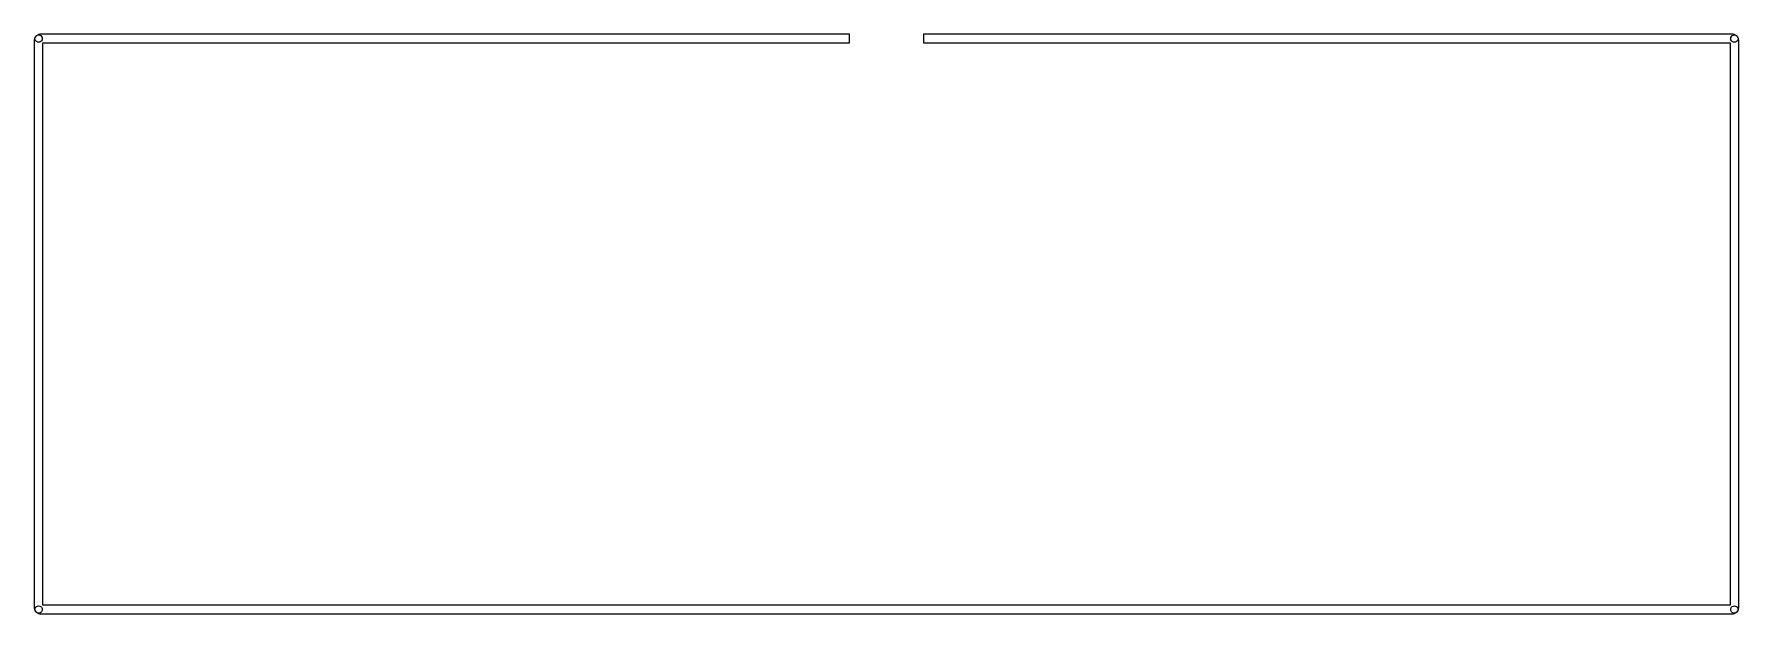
# Model space of a CAD drawing. Extents: x 0 to 231, y 0 to 79.
import ezdxf

# ---------------------------------------------------------------- set-up
doc = ezdxf.new("R2010")
doc.units = 0
doc.layers.get('0').update_dxf_attribs({"linetype": 'CONTINUOUS'})

msp = doc.modelspace()

# ---------------------------------------------------------------- linework, layer by layer
at = {"color": 0}
for p, q in [((0.4, 78.49), (0.54, 78.56)), ((0.54, 78.56), (0.69, 78.59)), ((0.64, 78.58), (0.57, 78.54)), ((0.71, 78.61), (0.64, 78.58)), ((0.69, 78.59), (0.85, 78.56)), ((0.78, 78.64), (0.71, 78.61)), ((0.86, 78.66), (0.78, 78.64)), ((0.85, 78.56), (0.99, 78.49)), ((0.94, 78.68), (0.86, 78.66)), ((1.02, 78.68), (0.94, 78.68)), ((1.09, 78.69), (1.02, 78.68)), ((110.59, 78.69), (1.09, 78.69)), ((110.59, 77.49), (110.59, 78.69)), ((230.09, 78.69), (120.59, 78.69)), ((120.59, 78.69), (120.59, 77.49)), ((230.17, 78.68), (230.09, 78.69)), ((230.25, 78.68), (230.17, 78.68)), ((230.2, 78.49), (230.34, 78.56)), ((230.33, 78.66), (230.25, 78.68)), ((230.4, 78.64), (230.33, 78.66)), ((230.34, 78.56), (230.49, 78.59)), ((230.48, 78.61), (230.4, 78.64)), ((230.55, 78.58), (230.48, 78.61)), ((230.49, 78.59), (230.65, 78.56)), ((230.62, 78.54), (230.55, 78.58)), ((230.65, 78.56), (230.79, 78.49)), ((0.1, 77.77), (0.09, 77.69)), ((0.09, 77.69), (0.09, 1.09)), ((0.11, 77.84), (0.1, 77.77)), ((0.12, 77.92), (0.11, 77.84)), ((0.14, 78), (0.12, 77.92)), ((0.17, 78.07), (0.14, 78)), ((0.2, 78.14), (0.17, 78.07)), ((0.19, 78.09), (0.22, 78.24)), ((0.22, 77.93), (0.19, 78.09)), ((0.24, 78.21), (0.2, 78.14)), ((0.22, 78.24), (0.29, 78.38)), ((0.29, 77.79), (0.22, 77.93)), ((0.29, 78.28), (0.24, 78.21)), ((0.29, 78.38), (0.4, 78.49)), ((0.33, 78.34), (0.29, 78.28)), ((0.4, 77.68), (0.29, 77.79)), ((0.39, 78.39), (0.33, 78.34)), ((0.45, 78.45), (0.39, 78.39)), ((0.54, 77.61), (0.4, 77.68)), ((0.51, 78.5), (0.45, 78.45)), ((0.57, 78.54), (0.51, 78.5)), ((0.69, 77.59), (0.54, 77.61)), ((0.85, 77.61), (0.69, 77.59)), ((0.99, 77.68), (0.85, 77.61)), ((0.99, 78.49), (1.1, 78.38)), ((1.1, 77.79), (0.99, 77.68)), ((1.1, 78.38), (1.17, 78.24)), ((1.17, 77.93), (1.1, 77.79)), ((1.17, 78.24), (1.19, 78.09)), ((1.19, 78.09), (1.17, 77.93)), ((1.29, 1.29), (1.29, 77.49)), ((1.29, 77.49), (110.59, 77.49)), ((120.59, 77.49), (229.89, 77.49)), ((229.89, 77.49), (229.89, 1.29)), ((229.99, 78.09), (230.02, 78.24)), ((230.02, 77.93), (229.99, 78.09)), ((230.02, 78.24), (230.09, 78.38)), ((230.09, 77.79), (230.02, 77.93)), ((230.09, 78.38), (230.2, 78.49)), ((230.2, 77.68), (230.09, 77.79)), ((230.34, 77.61), (230.2, 77.68)), ((230.49, 77.59), (230.34, 77.61)), ((230.65, 77.61), (230.49, 77.59)), ((230.68, 78.5), (230.62, 78.54)), ((230.79, 77.68), (230.65, 77.61)), ((230.74, 78.45), (230.68, 78.5)), ((230.8, 78.39), (230.74, 78.45)), ((230.79, 78.49), (230.9, 78.38)), ((230.9, 77.79), (230.79, 77.68)), ((230.85, 78.34), (230.8, 78.39)), ((230.9, 78.28), (230.85, 78.34)), ((230.9, 78.38), (230.97, 78.24)), ((230.95, 78.21), (230.9, 78.28)), ((230.97, 77.93), (230.9, 77.79)), ((230.99, 78.14), (230.95, 78.21)), ((230.97, 78.24), (230.99, 78.09)), ((230.99, 78.09), (230.97, 77.93)), ((231.02, 78.07), (230.99, 78.14)), ((231.04, 78), (231.02, 78.07)), ((231.06, 77.92), (231.04, 78)), ((231.08, 77.84), (231.06, 77.92)), ((231.09, 77.77), (231.08, 77.84)), ((231.09, 77.69), (231.09, 77.77)), ((231.09, 1.09), (231.09, 77.69)), ((0.09, 1.09), (0.1, 1.01)), ((0.1, 1.01), (0.11, 0.93)), ((0.11, 0.93), (0.12, 0.85)), ((0.12, 0.85), (0.14, 0.78)), ((0.14, 0.78), (0.17, 0.7)), ((0.17, 0.7), (0.2, 0.63)), ((0.19, 0.69), (0.22, 0.84)), ((0.22, 0.53), (0.19, 0.69)), ((0.2, 0.63), (0.24, 0.56)), ((0.22, 0.84), (0.29, 0.98)), ((0.29, 0.39), (0.22, 0.53)), ((0.24, 0.56), (0.29, 0.5)), ((0.29, 0.98), (0.4, 1.09)), ((0.29, 0.5), (0.33, 0.44)), ((0.4, 0.28), (0.29, 0.39)), ((0.33, 0.44), (0.39, 0.38)), ((0.39, 0.38), (0.45, 0.33)), ((0.4, 1.09), (0.54, 1.16)), ((0.54, 0.21), (0.4, 0.28)), ((0.45, 0.33), (0.51, 0.28)), ((0.51, 0.28), (0.57, 0.23)), ((0.54, 1.16), (0.69, 1.19)), ((0.69, 0.19), (0.54, 0.21)), ((0.57, 0.23), (0.64, 0.2)), ((0.64, 0.2), (0.71, 0.16)), ((0.69, 1.19), (0.85, 1.16)), ((0.85, 0.21), (0.69, 0.19)), ((0.71, 0.16), (0.78, 0.14)), ((0.78, 0.14), (0.86, 0.12)), ((0.85, 1.16), (0.99, 1.09)), ((0.99, 0.28), (0.85, 0.21)), ((0.86, 0.12), (0.94, 0.1)), ((0.94, 0.1), (1.02, 0.09)), ((0.99, 1.09), (1.1, 0.98)), ((1.1, 0.39), (0.99, 0.28)), ((1.02, 0.09), (1.09, 0.09)), ((1.09, 0.09), (230.09, 0.09)), ((1.1, 0.98), (1.17, 0.84)), ((1.17, 0.53), (1.1, 0.39)), ((1.17, 0.84), (1.19, 0.69)), ((1.19, 0.69), (1.17, 0.53)), ((229.89, 1.29), (1.29, 1.29)), ((229.99, 0.69), (230.02, 0.84)), ((230.02, 0.53), (229.99, 0.69)), ((230.02, 0.84), (230.09, 0.98)), ((230.09, 0.39), (230.02, 0.53)), ((230.09, 0.98), (230.2, 1.09)), ((230.2, 0.28), (230.09, 0.39)), ((230.09, 0.09), (230.17, 0.09)), ((230.17, 0.09), (230.25, 0.1)), ((230.2, 1.09), (230.34, 1.16)), ((230.34, 0.21), (230.2, 0.28)), ((230.25, 0.1), (230.33, 0.12)), ((230.33, 0.12), (230.4, 0.14)), ((230.34, 1.16), (230.49, 1.19)), ((230.49, 0.19), (230.34, 0.21)), ((230.4, 0.14), (230.48, 0.16)), ((230.48, 0.16), (230.55, 0.2)), ((230.49, 1.19), (230.65, 1.16)), ((230.65, 0.21), (230.49, 0.19)), ((230.55, 0.2), (230.62, 0.23)), ((230.62, 0.23), (230.68, 0.28)), ((230.65, 1.16), (230.79, 1.09)), ((230.79, 0.28), (230.65, 0.21)), ((230.68, 0.28), (230.74, 0.33)), ((230.74, 0.33), (230.8, 0.38)), ((230.79, 1.09), (230.9, 0.98)), ((230.9, 0.39), (230.79, 0.28)), ((230.8, 0.38), (230.85, 0.44)), ((230.85, 0.44), (230.9, 0.5)), ((230.9, 0.98), (230.97, 0.84)), ((230.9, 0.5), (230.95, 0.56)), ((230.97, 0.53), (230.9, 0.39)), ((230.95, 0.56), (230.99, 0.63)), ((230.97, 0.84), (230.99, 0.69)), ((230.99, 0.69), (230.97, 0.53)), ((230.99, 0.63), (231.02, 0.7)), ((231.02, 0.7), (231.04, 0.78)), ((231.04, 0.78), (231.06, 0.85)), ((231.06, 0.85), (231.08, 0.93)), ((231.08, 0.93), (231.09, 1.01)), ((231.09, 1.01), (231.09, 1.09))]:
    msp.add_line(p, q, dxfattribs=at)

doc.saveas('drawing.dxf')
